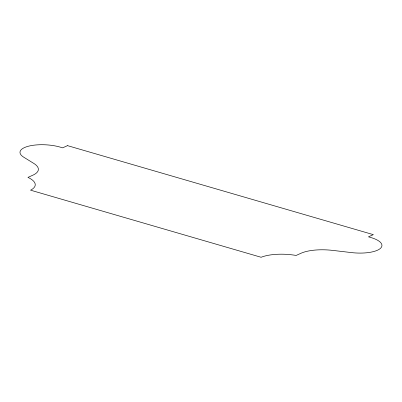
<?xml version="1.0" encoding="UTF-8"?>
<svg xmlns="http://www.w3.org/2000/svg" width="402" height="402" viewBox="0 0 402 402"><rect width="100%" height="100%" fill="white"/><g stroke="black" fill="none" stroke-linecap="round" stroke-linejoin="round"><path stroke-width="0.6" d="M67.506 145.64L62.642 147.83L60.29 147.142A25.753 8.894 3.4 0 0 28.019 146.323A25.753 8.894 3.4 0 0 23.758 157.212L33.758 163.398A31.477 10.869 3.4 0 1 32.823 175.207L27.959 177.398A31.296 10.804 3.4 0 1 30.562 190.176L261.109 257.27A31.296 10.804 3.4 0 1 296.143 255.446L301.008 253.255A31.477 10.869 3.4 0 1 332.665 250.391L351.504 252.597A25.753 8.894 3.4 0 0 379.975 248.753A25.753 8.894 3.4 0 0 370.825 237.517L368.473 236.833L373.337 234.642L67.506 145.64"/></g></svg>
